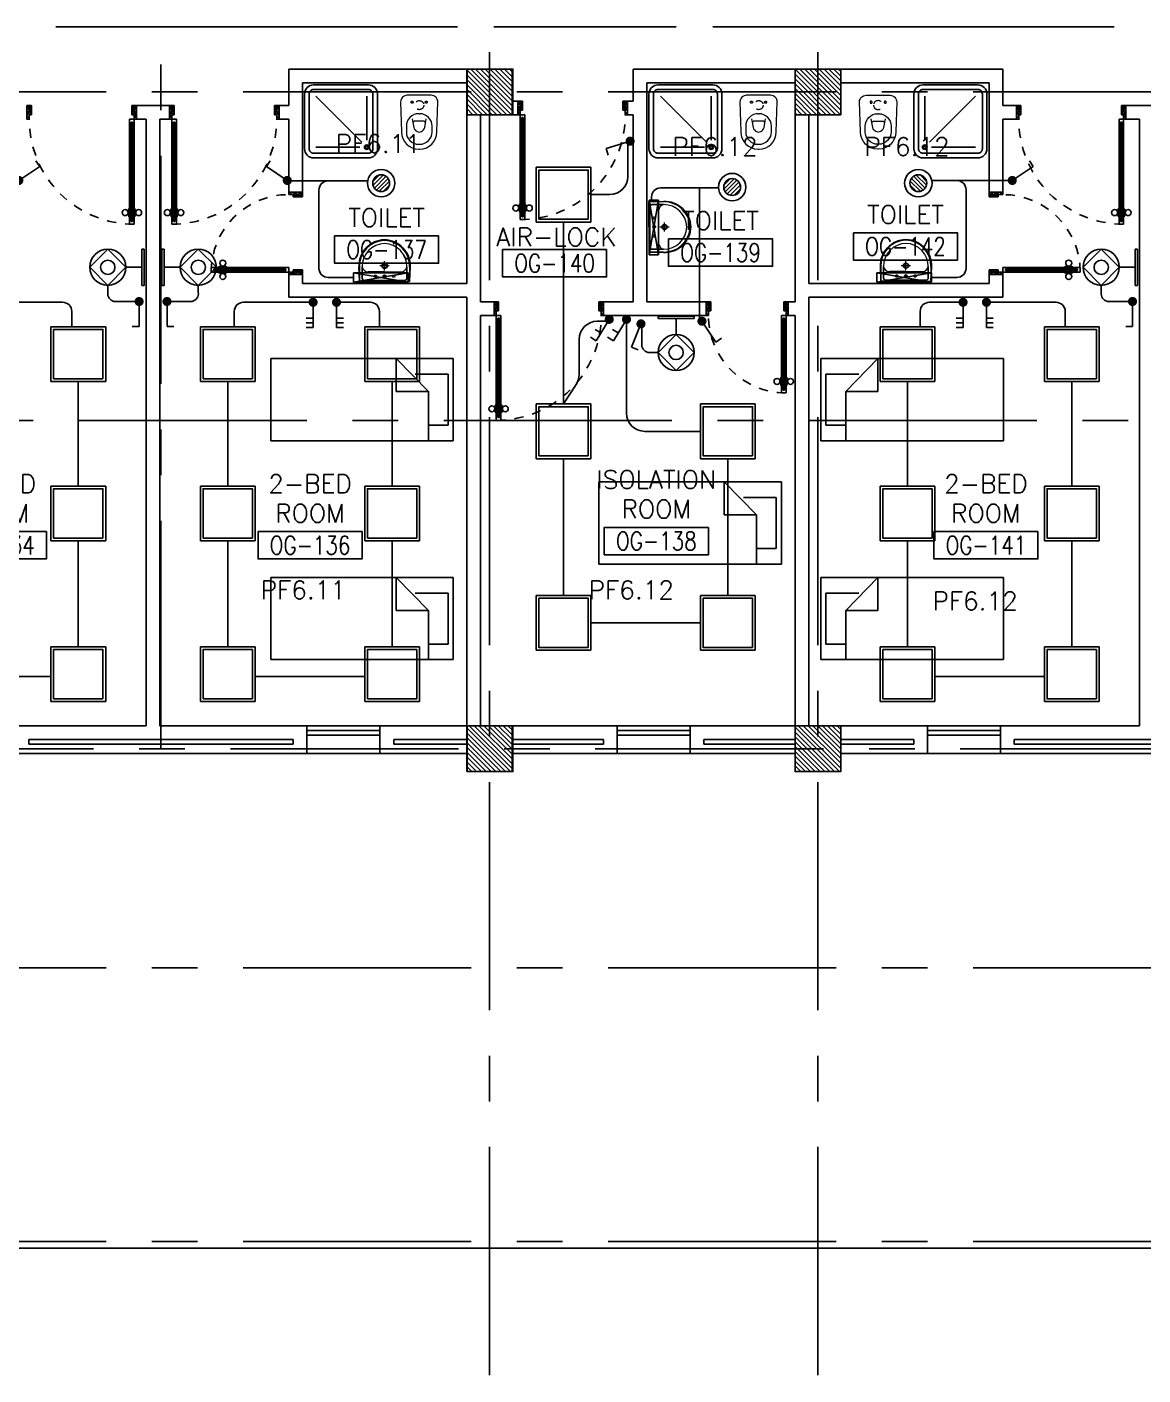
# Model space of a CAD drawing. Extents: x -0.3 to 93.5, y -1.1 to 78.4.
# Drawn here: x 59.96 to 72.19, y -1.11 to 13.66 of the extents above; entities that cross this region are included whole.
import ezdxf
from ezdxf.enums import TextEntityAlignment as Align

# ---------------------------------------------------------------- set-up
doc = ezdxf.new("R2010")
doc.units = 0
doc.header["$MEASUREMENT"] = 0
doc.header["$PDMODE"] = 34
for name, pattern in [('CENTERX2', [4, 2.5, -0.5, 0.5, -0.5]), ('DASHED', [0.75, 0.5, -0.25]), ('HIDDEN', [0.375, 0.25, -0.125]), ('HIDDEN2', [0.1875, 0.125, -0.0625])]:
    doc.linetypes.add(name, pattern=pattern)
doc.layers.get('0').update_dxf_attribs({"linetype": 'CONTINUOUS'})
doc.layers.get('DEFPOINTS').update_dxf_attribs({"linetype": 'CONTINUOUS'})
for name, color, linetype in [('AX-DIM', 11, 'CONTINUOUS'), ('AXES', 11, 'CENTERX2'), ('COL', 11, 'CONTINUOUS'), ('DOOR', 7, 'CONTINUOUS'), ('E-CLINE', 2, 'CONTINUOUS'), ('E-LEGEND', 3, 'CONTINUOUS'), ('E-LITE', 4, 'CONTINUOUS'), ('E-SWITCH', 4, 'CONTINUOUS'), ('E-TEXT', 4, 'CONTINUOUS'), ('FIX', 11, 'CONTINUOUS'), ('FUR', 11, 'CONTINUOUS'), ('HAT', 11, 'CONTINUOUS'), ('INSUL', 11, 'CONTINUOUS'), ('RM-BOX', 11, 'CONTINUOUS'), ('RM-NAME', 11, 'CONTINUOUS'), ('RM-NO', 11, 'CONTINUOUS'), ('WALL', 11, 'CONTINUOUS'), ('WIN', 11, 'CONTINUOUS')]:
    doc.layers.add(name, color=color, linetype=linetype)
doc.styles.add('ROMANS', font='ROMANS.shx', dxfattribs={"width": 0.6})
doc.dimstyles.new('STANDARD in', dxfattribs={"dimtxt": 0.24, "dimasz": 0.1, "dimexe": 0.07, "dimexo": 0.05, "dimgap": 0.05, "dimtad": 1, "dimdec": 0, "dimlfac": 1000, "dimzin": 0, "dimdsep": 46, "dimtxsty": 'ROMANS', "dimblk": 'ARCHTICK', "dimcen": 0.05, "dimdle": 0.05, "dimclrd": 7, "dimclre": 7, "dimclrt": 2, "dimadec": 0, "dimazin": 0, "dimtfac": 1, "dimtdec": 0, "dimtmove": 2, "dimatfit": 3, "dimldrblk": 'ARCHTICK', "dimfxl": 0, "dimtolj": 1, "dimtzin": 0, "dimarcsym": 0})

# ---------------------------------------------------------------- blocks, each defined once
blk = doc.blocks.new('_ARCHTICK')
at = {"color": 0, "linetype": 'ByBlock', "const_width": 0.15}
blk.add_lwpolyline([(-0.5, -0.5), (0.5, 0.5)], dxfattribs=at)
blk = doc.blocks.new('*D141')
at = {"layer": 'AX-DIM', "color": 7, "lineweight": -2, "ltscale": 0.3}
for p, q in [((91.482, 5.5), (92.202, 5.5)), ((92.132, 5.55), (92.132, 0.225)), ((49.537, 0.275), (92.202, 0.275))]:
    blk.add_line(p, q, dxfattribs=at)
at = {"layer": 'DEFPOINTS', "color": 0, "ltscale": 0.3}
for p in [(91.432, 5.5), (49.487, 0.275), (92.132, 0.275)]:
    blk.add_point(p, dxfattribs=at)
at = {"layer": 'AX-DIM', "color": 7, "lineweight": -2, "ltscale": 0.3, "xscale": 0.1, "yscale": 0.1, "zscale": 0.1}
for p, rotation in [((92.132, 5.5), 90), ((92.132, 0.275), 270)]:
    blk.add_blockref('_ARCHTICK', p, dxfattribs=dict(at, rotation=rotation))
at = {"layer": 'AX-DIM', "color": 2, "ltscale": 0.3, "insert": (91.962, 2.887), "char_height": 0.24, "attachment_point": 5, "rotation": 90, "style": 'ROMANS'}
blk.add_mtext('\\A1;5225', dxfattribs=at)
blk = doc.blocks.new('*X85')
at = {"color": 0}
for p, q in [((235129, 169898), (235620, 170390)), ((235129, 169951), (235567, 170390)), ((235129, 170004), (235514, 170390)), ((235129, 170057), (235461, 170390)), ((235129, 170110), (235408, 170390)), ((235129, 170163), (235355, 170390)), ((235129, 170216), (235302, 170390)), ((235129, 170269), (235249, 170390)), ((235129, 170322), (235196, 170390)), ((235129, 170375), (235143, 170390)), ((235173, 169890), (235629, 170345)), ((235226, 169890), (235629, 170292)), ((235279, 169890), (235629, 170239)), ((235332, 169890), (235629, 170186)), ((235385, 169890), (235629, 170133)), ((235439, 169890), (235629, 170080)), ((235492, 169890), (235629, 170027)), ((235545, 169890), (235629, 169974)), ((235598, 169890), (235629, 169921))]:
    blk.add_line(p, q, dxfattribs=at)
blk = doc.blocks.new('COL50')
at = {"layer": 'COL'}
blk.add_lwpolyline([(-250, 250), (-250, -250), (250, -250), (250, 250)], close=True, dxfattribs=at)
blk = doc.blocks.new('*X82')
at = {"color": 0}
for p, q in [((235129, 177110), (235608, 177590)), ((235129, 177163), (235555, 177590)), ((235129, 177217), (235502, 177590)), ((235129, 177270), (235449, 177590)), ((235129, 177323), (235396, 177590)), ((235129, 177376), (235343, 177590)), ((235129, 177429), (235290, 177590)), ((235129, 177482), (235237, 177590)), ((235129, 177535), (235184, 177590)), ((235161, 177090), (235629, 177557)), ((235214, 177090), (235629, 177504)), ((235267, 177090), (235629, 177451)), ((235320, 177090), (235629, 177398)), ((235373, 177090), (235629, 177345)), ((235426, 177090), (235629, 177292)), ((235479, 177090), (235629, 177239)), ((235532, 177090), (235629, 177186)), ((235585, 177090), (235629, 177133))]:
    blk.add_line(p, q, dxfattribs=at)
blk = doc.blocks.new('*X86')
at = {"color": 0}
for p, q in [((238727, 169890), (239227, 170390)), ((238729, 169945), (239174, 170390)), ((238729, 169998), (239121, 170390)), ((238729, 170051), (239067, 170390)), ((238729, 170104), (239014, 170390)), ((238729, 170157), (238961, 170390)), ((238729, 170210), (238908, 170390)), ((238729, 170263), (238855, 170390)), ((238729, 170316), (238802, 170390)), ((238729, 170369), (238749, 170390)), ((238780, 169890), (239229, 170339)), ((238833, 169890), (239229, 170286)), ((238886, 169890), (239229, 170233)), ((238939, 169890), (239229, 170180)), ((238992, 169890), (239229, 170127)), ((239045, 169890), (239229, 170074)), ((239098, 169890), (239229, 170020)), ((239151, 169890), (239229, 169967)), ((239204, 169890), (239229, 169914))]:
    blk.add_line(p, q, dxfattribs=at)
blk = doc.blocks.new('*X81')
at = {"color": 0}
for p, q in [((238729, 177104), (239214, 177590)), ((238729, 177157), (239161, 177590)), ((238729, 177210), (239108, 177590)), ((238729, 177263), (239055, 177590)), ((238729, 177316), (239002, 177590)), ((238729, 177369), (238949, 177590)), ((238729, 177422), (238896, 177590)), ((238729, 177475), (238843, 177590)), ((238729, 177528), (238790, 177590)), ((238729, 177581), (238737, 177590)), ((238767, 177090), (239229, 177551)), ((238820, 177090), (239229, 177498)), ((238873, 177090), (239229, 177445)), ((238926, 177090), (239229, 177392)), ((238979, 177090), (239229, 177339)), ((239032, 177090), (239229, 177286)), ((239085, 177090), (239229, 177233)), ((239138, 177090), (239229, 177180)), ((239191, 177090), (239229, 177127))]:
    blk.add_line(p, q, dxfattribs=at)
blk = doc.blocks.new('DOOR100')
at = {"layer": 'DOOR', "color": 0, "linetype": 'ByBlock'}
for p, q in [((-82, 1205), (-91, 1205)), ((-91, 1205), (-91, 1140)), ((-75, 1218), (-82, 1218)), ((-82, 1128), (-82, 1218)), ((-82, 1205), (-82, 1140)), ((-25, 1300), (-75, 1300)), ((-75, 1300), (-25, 1300)), ((-75, 1250), (-75, 1300)), ((-58, 1250), (-75, 1250)), ((-42, 1270), (-58, 1270)), ((-58, 1250), (-58, 1270)), ((-42, 1250), (-42, 1270)), ((-25, 1250), (-42, 1250)), ((-25, 1250), (-25, 1300)), ((-25, 1218), (-18, 1218)), ((-18, 1128), (-18, 1218)), ((-18, 1205), (-9, 1205)), ((-18, 1205), (-18, 1140)), ((-9, 1205), (-9, 1140)), ((-82, 1140), (-91, 1140)), ((-75, 1128), (-82, 1128)), ((-25, 1128), (-18, 1128)), ((-18, 1140), (-9, 1140)), ((-1200, 0), (-1200, 150)), ((-1200, 150), (-1175, 150)), ((-1200, 150), (-1200, 0)), ((-1175, 150), (-1175, 100)), ((-75, 200), (-58, 200)), ((-75, 150), (-75, 200)), ((-75, 150), (-25, 150)), ((-58, 200), (-58, 180)), ((-58, 180), (-42, 180)), ((-42, 200), (-25, 200)), ((-42, 180), (-42, 200)), ((-25, 200), (-25, 150)), ((0, 150), (-25, 150)), ((-25, 150), (-25, 100)), ((0, 150), (0, 0)), ((-1150, 0), (-1200, 0)), ((-1175, 100), (-1150, 100)), ((-1150, 100), (-1150, 0)), ((-50, 100), (-50, 0)), ((-25, 100), (-50, 100)), ((-50, 0), (0, 0))]:
    blk.add_line(p, q, dxfattribs=at)
at = {"layer": 'DOOR', "linetype": 'ByBlock'}
for p, q in [((-75, 1250), (-75, 200)), ((-58, 200), (-58, 1250)), ((-42, 200), (-42, 1250)), ((-25, 200), (-25, 1250)), ((0, 0), (0, 150))]:
    blk.add_line(p, q, dxfattribs=at)
at = {"layer": 'DOOR', "color": 9, "linetype": 'ByBlock'}
for p, q in [((-1150, 0), (-1200, 114)), ((-1150, 0), (-1200, 40)), ((-1150, 0), (-1163, 100)), ((-50, 0), (0, 114)), ((-50, 0), (-37, 100)), ((-50, 0), (0, 40))]:
    blk.add_line(p, q, dxfattribs=at)
at = {"layer": 'DOOR', "color": 0, "linetype": 'ByBlock'}
for centre in [(-124, 1173), (24, 1173)]:
    blk.add_circle(centre, 32.4, dxfattribs=at)
at = {"layer": 'DOOR', "linetype": 'HIDDEN', "ltscale": 0.5}
blk.add_arc((-25, 150), 1150, 90, 180.0001, dxfattribs=at)
at = {"layer": 'DOOR', "color": 9, "linetype": 'ByBlock'}
for centre, radius, start, end in [((-1150, 0), 154, 103.7142, 108.8947), ((-50, 0), 154, 71.1053, 76.2858), ((-1150, 0), 134, 100.72, 111.8402), ((-1150, 0), 94.4, 90, 121.9818), ((-1150, 0), 74.4, 90, 132.2236), ((-1150, 0), 54.4, 90, 156.7926), ((-1150, 0), 34.4, 90, 180), ((-1150, 0), 14.4, 90, 180), ((-50, 0), 94.4, 58.0182, 90), ((-50, 0), 74.4, 47.7764, 90), ((-50, 0), 54.4, 23.2074, 90), ((-50, 0), 34.4, 0, 90), ((-50, 0), 14.4, 0, 90), ((-50, 0), 134, 68.1598, 79.28), ((-50, 0), 114, 64.0838, 77.3774)]:
    blk.add_arc(centre, radius, start, end, dxfattribs=at)
blk = doc.blocks.new('DOOR90')
at = {"layer": 'DOOR', "color": 0, "linetype": 'ByBlock'}
for p, q in [((-150, 0), (-150, -25)), ((-150, 0), (0, 0)), ((0, -50), (0, 0)), ((-1000, -25), (-1000, -75)), ((-1000, -75), (-1000, -25)), ((-950, -25), (-1000, -25)), ((-950, -75), (-1000, -75)), ((-970, -42), (-970, -58)), ((-950, -42), (-970, -42)), ((-950, -58), (-970, -58)), ((-950, -25), (-950, -42)), ((-950, -58), (-950, -75)), ((-918, -25), (-918, -18)), ((-828, -18), (-918, -18)), ((-918, -75), (-918, -82)), ((-828, -82), (-918, -82)), ((-905, -18), (-905, -9)), ((-905, -9), (-840, -9)), ((-905, -18), (-840, -18)), ((-905, -82), (-905, -91)), ((-905, -82), (-840, -82)), ((-905, -91), (-840, -91)), ((-840, -18), (-840, -9)), ((-840, -82), (-840, -91)), ((-828, -25), (-828, -18)), ((-828, -75), (-828, -82)), ((-200, -42), (-200, -25)), ((-200, -25), (-150, -25)), ((-180, -42), (-200, -42)), ((-200, -75), (-200, -58)), ((-200, -58), (-180, -58)), ((-150, -75), (-200, -75)), ((-180, -58), (-180, -42)), ((-150, -75), (-150, -25)), ((-150, -25), (-100, -25)), ((-100, -25), (-100, -50)), ((-100, -50), (0, -50)), ((-150, -900), (-150, -875)), ((-150, -875), (-100, -875)), ((-100, -850), (0, -850)), ((-100, -875), (-100, -850)), ((0, -850), (0, -900)), ((0, -900), (-150, -900)), ((-150, -900), (0, -900))]:
    blk.add_line(p, q, dxfattribs=at)
at = {"layer": 'DOOR', "color": 9, "linetype": 'ByBlock'}
for p, q in [((0, -50), (-114, 0)), ((0, -50), (-40, 0)), ((0, -50), (-100, -37)), ((0, -850), (-114, -900)), ((0, -850), (-100, -863)), ((0, -850), (-40, -900))]:
    blk.add_line(p, q, dxfattribs=at)
at = {"layer": 'DOOR', "linetype": 'ByBlock'}
for p, q in [((-200, -25), (-950, -25)), ((-200, -42), (-950, -42)), ((-200, -58), (-950, -58)), ((-950, -75), (-200, -75))]:
    blk.add_line(p, q, dxfattribs=at)
at = {"layer": 'DOOR', "color": 0, "linetype": 'ByBlock'}
for centre in [(-873, 24), (-873, -124)]:
    blk.add_circle(centre, 32.4, dxfattribs=at)
at = {"layer": 'DOOR', "color": 9, "linetype": 'ByBlock'}
for centre, radius, start, end in [((0, -50), 154, 161.1053, 166.2858), ((0, -50), 134, 158.1598, 169.28), ((0, -50), 94.4, 148.0182, 180), ((0, -50), 74.4, 137.7764, 180), ((0, -50), 114, 154.0838, 167.3774), ((0, -50), 54.4, 113.2074, 180), ((0, -50), 34.4, 90, 180), ((0, -50), 14.4, 90, 180), ((0, -850), 134, 190.72, 201.8402), ((0, -850), 94.4, 180, 211.9818), ((0, -850), 74.4, 180, 222.2236), ((0, -850), 54.4, 180, 246.7926), ((0, -850), 34.4, 180, 270), ((0, -850), 14.4, 180, 270), ((0, -850), 154, 193.7142, 198.8947)]:
    blk.add_arc(centre, radius, start, end, dxfattribs=at)
at = {"layer": 'DOOR', "linetype": 'HIDDEN', "ltscale": 0.5}
blk.add_arc((-150, -25), 850, 180, 270, dxfattribs=at)
blk = doc.blocks.new('RM1')
at = {"layer": 'RM-BOX'}
blk.add_lwpolyline([(570, -200), (-570, -200), (-570, -500), (570, -500)], close=True, dxfattribs=at)
at = {"layer": 'RM-NAME', "style": 'ROMANS'}
for tag, p in [('ROOMNAME1', (0, 324)), ('ROOMNAME2', (0, 0))]:
    blk.add_attdef(tag, text='', height=200, dxfattribs=at).set_placement(p, align=Align.MIDDLE)
at = {"layer": 'RM-NO', "style": 'ROMANS', "width": 0.8}
blk.add_attdef('ROOMNO', text='', height=200, dxfattribs=at).set_placement((0, -350), align=Align.MIDDLE)
blk = doc.blocks.new('LAV1')
at = {"layer": 'FIX', "linetype": 'ByBlock', "ltscale": 0.3}
for p, q in [((-280, 210), (-275, 50)), ((-245, 210), (-245, 85)), ((245, 210), (245, 85)), ((280, 210), (275, 50)), ((0, 60), (-220, 60)), ((0, 60), (220, 60))]:
    blk.add_line(p, q, dxfattribs=at)
at = {"layer": 'FIX', "linetype": 'Continuous', "lineweight": 20}
for p, q in [((-275, 210), (-275, 50)), ((0, 155), (-181, 155)), ((0, 155), (181, 155)), ((275, 210), (275, 50)), ((0, 50), (-275, 50)), ((0, 50), (-252, 50)), ((0, 50), (252, 50)), ((0, 50), (275, 50))]:
    blk.add_line(p, q, dxfattribs=at)
at = {"layer": 'FIX', "linetype": 'DASHED', "lineweight": 20, "ltscale": 0.05}
for p, q in [((50, 220), (-50, 220)), ((0, 170), (0, 270)), ((0, 170), (0, 270))]:
    blk.add_line(p, q, dxfattribs=at)
at = {"layer": 'FIX', "lineweight": 20}
for p, q in [((16, 107), (-15, 107)), ((0, 92), (0, 123))]:
    blk.add_line(p, q, dxfattribs=at)
for centre, radius in [((0, 220), 29.5), ((0, 220), 22.5), ((0, 107), 15.5)]:
    blk.add_circle(centre, radius, dxfattribs=at)
at = {"layer": 'FIX', "linetype": 'HIDDEN', "lineweight": 20, "ltscale": 0.05}
for centre in [(-100, 107), (100, 107)]:
    blk.add_circle(centre, 12.4, dxfattribs=at)
at = {"layer": 'FIX', "linetype": 'ByBlock', "ltscale": 0.3}
for centre, radius, start, end in [((7, 220), 287, 91.3776, 182.0064), ((-7, 220), 287, 357.9936, 88.6224), ((-220, 85), 24.9, 179.7021, 269.9486), ((220, 85), 24.9, 270.0514, 0.2979)]:
    blk.add_arc(centre, radius, start, end, dxfattribs=at)
at = {"layer": 'FIX', "linetype": 'Continuous', "lineweight": 20}
for centre, radius, start, end in [((8, 217), 283, 91.6988, 181.351), ((8, 212), 253, 91.7328, 180.4884), ((-8, 217), 283, 358.649, 88.3012), ((-8, 212), 253, 359.5116, 88.2672), ((-179, 222), 66.9, 190.2006, 268.0786), ((179, 222), 66.9, 271.9214, 349.7994)]:
    blk.add_arc(centre, radius, start, end, dxfattribs=at)
blk = doc.blocks.new('WC1')
at = {"layer": 'FIX', "lineweight": 20}
for p, q in [((-210, 204), (-538, 194)), ((-727, 5), (-727, -5)), ((-674, 5), (-674, -5)), ((-534, 24), (-540, 0)), ((-540, 0), (-534, -24)), ((-475, 141), (-538, 141)), ((-395, 76), (-490, 60)), ((-339, 5), (-339, -5)), ((-538, -141), (-475, -141)), ((-490, -60), (-395, -76)), ((-538, -194), (-210, -204))]:
    blk.add_line(p, q, dxfattribs=at)
at = {"layer": 'FIX', "linetype": 'Continuous', "lineweight": 20}
blk.add_line((-420, -47), (-420, 45), dxfattribs=at)
at = {"layer": 'FIX', "lineweight": 20}
blk.add_lwpolyline([(-213, -204), (-210, -204, 0.414214), (-137, -131), (-137, 0), (-137, 131, 0.414214), (-210, 204)], format="xyb", dxfattribs=at)
at = {"layer": 'FIX', "linetype": 'HIDDEN2', "lineweight": 20, "ltscale": 0.3}
blk.add_circle((-245, 0), 49.8, dxfattribs=at)
at = {"layer": 'FIX', "linetype": 'HIDDEN', "lineweight": 20, "ltscale": 0.05}
for centre in [(-213, 78), (-213, -77)]:
    blk.add_circle(centre, 11.6, dxfattribs=at)
at = {"layer": 'FIX', "lineweight": 20}
for centre, radius, start, end in [((-538, 5), 189, 90, 180), ((-538, 5), 136, 90, 180), ((-473, -7), 68.2, 128.9242, 152.8468), ((-464, -18), 82, 108.496, 128.9242), ((-475, 5), 136, 360, 90), ((-538, -5), 189, 180, 270), ((-538, -5), 136, 180, 270), ((-473, 7), 68.2, 207.1532, 231.0758), ((-464, 18), 82, 231.0758, 251.504), ((-475, -5), 136, 270, 0)]:
    blk.add_arc(centre, radius, start, end, dxfattribs=at)
at = {"layer": 'FIX', "linetype": 'Continuous', "lineweight": 20}
for centre, start, end in [((-443, 46), 357.6662, 91.6121), ((-442, -46), 268.3879, 2.3338)]:
    blk.add_arc(centre, 22.3, start, end, dxfattribs=at)
blk = doc.blocks.new('SHR1')
at = {"layer": 'FIX'}
for p, q in [((-196, 196), (-700, 700)), ((-143, 218), (-143, 700)), ((-218, 143), (-700, 143))]:
    blk.add_line(p, q, dxfattribs=at)
for points in [[(-825, 125), (-825, 725, -0.414214), (-725, 825), (-125, 825, -0.414214), (-25, 725), (-25, 125, -0.414214), (-125, 25), (-725, 25, -0.414214)], [(-775, 125), (-775, 725, -0.414214), (-725, 775), (-125, 775, -0.414214), (-75, 725), (-75, 125, -0.414214), (-125, 75), (-725, 75, -0.414214)]]:
    blk.add_lwpolyline(points, format="xyb", close=True, dxfattribs=at)
for radius in [25, 15]:
    blk.add_circle((-143, 143), radius, dxfattribs=at)
blk = doc.blocks.new('NL')
at = {"layer": 'E-LEGEND'}
blk.add_line((0, -193), (25, -193), dxfattribs=at)
at = {"layer": 'E-LITE'}
for p, q in [((0, 5), (0, 203)), ((25, 203), (0, 203)), ((25, 5), (25, 203)), ((0, 5), (0, -193)), ((25, 5), (25, -193))]:
    blk.add_line(p, q, dxfattribs=at)
at = {"layer": 'E-LITE', "color": 2}
blk.add_line((201, 5), (25, 5), dxfattribs=at)
at = {"layer": 'E-LITE', "color": 5}
blk.add_circle((398, 5), 198, dxfattribs=at)
at = {"layer": 'E-SWITCH', "color": 2}
for p, q in [((201, 5), (398, 203)), ((398, 203), (596, 5)), ((398, -193), (201, 5)), ((596, 5), (398, -193))]:
    blk.add_line(p, q, dxfattribs=at)
at = {"layer": 'E-SWITCH'}
blk.add_circle((398, 5), 78.5, dxfattribs=at)
blk = doc.blocks.new('L42')
at = {"layer": 'E-LITE'}
for p, q in [((0.3, 0.3), (-0.3, 0.3)), ((-0.3, 0.3), (-0.3, -0.3)), ((0.3, -0.3), (0.3, 0.3)), ((-0.3, -0.3), (0.3, -0.3))]:
    blk.add_line(p, q, dxfattribs=at)
at = {"layer": 'E-LITE', "color": 8}
blk.add_lwpolyline([(-0.27, 0.27), (-0.27, -0.27), (0.27, -0.27), (0.27, 0.27)], close=True, dxfattribs=at)
blk = doc.blocks.new('1G1W')
for p, q in [((0, 0), (0.55, 0)), ((0.55, 0), (0.55, -0.15))]:
    blk.add_line(p, q)
at = {"const_width": 0.1}
blk.add_lwpolyline([(-0.05, 0, 1), (0.05, 0, 1)], format="xyb", close=True, dxfattribs=at)
blk = doc.blocks.new('*X49')
at = {"color": 0}
for p, q in [((21548.527, 18540.142), (21548.801, 18540.415)), ((21548.529, 18539.966), (21548.977, 18540.414)), ((21548.584, 18539.845), (21549.098, 18540.359)), ((21548.672, 18539.756), (21549.187, 18540.271)), ((21548.793, 18539.7), (21549.243, 18540.15)), ((21548.966, 18539.696), (21549.246, 18539.977))]:
    blk.add_line(p, q, dxfattribs=at)
blk = doc.blocks.new('SPOT')
at = {"layer": 'E-LITE'}
for radius in [0.6, 0.369]:
    blk.add_circle((0, 0), radius, dxfattribs=at)
at = {"layer": 'E-LITE', "color": 8}
blk.add_blockref('*X49', (-21548.886, -18540.056), dxfattribs=at)
blk = doc.blocks.new('MR20')
at = {"layer": 'E-LITE'}
for p, q in [((-300, 100), (-300, 0)), ((-300, 100), (-300, 0)), ((-300, 0), (300, 0)), ((-300, 0), (300, 0)), ((-300, 0), (300, 0)), ((-300, 0), (-300, 0)), ((300, 0), (300, 100)), ((300, 0), (300, 100)), ((300, 0), (300, 0))]:
    blk.add_line(p, q, dxfattribs=at)
at = {"layer": 'E-LITE', "color": 3}
blk.add_line((300, 100), (-300, 100), dxfattribs=at)
at = {"layer": 'E-LITE', "color": 8}
for p, q in [((300, 0), (-300, 100)), ((300, 100), (-300, 0))]:
    blk.add_line(p, q, dxfattribs=at)
blk = doc.blocks.new('3G1W')
for p, q in [((0, 0), (0.55, 0)), ((0.35, 0), (0.35, -0.15)), ((0.45, 0), (0.45, -0.15)), ((0.55, 0), (0.55, -0.15))]:
    blk.add_line(p, q)
at = {"const_width": 0.1}
blk.add_lwpolyline([(-0.05, 0, 1), (0.05, 0, 1)], format="xyb", close=True, dxfattribs=at)

msp = doc.modelspace()

# ---------------------------------------------------------------- linework, layer by layer
at = {"layer": 'AXES'}
for p, q in [((65.0324, -1.1143), (65.0324, 77.6984)), ((68.6324, -1.1143), (68.6324, 77.6984)), ((61.4324, 5.75), (61.4324, 64.57)), ((92.8324, 12.95), (40.7424, 12.95)), ((83.0324, 9.35), (40.7424, 9.35)), ((22.1924, 5.75), (92.8324, 5.75)), ((92.8324, 3.35), (40.7424, 3.35)), ((92.8324, 0.35), (40.7424, 0.35))]:
    msp.add_line(p, q, dxfattribs=at)
at = {"layer": 'COL'}
for points in [[(65.2896, 6), (65.2896, 5.5), (64.7896, 5.5), (64.7896, 6)], [(68.8824, 6), (68.8824, 5.5), (68.3824, 5.5), (68.3824, 6)]]:
    msp.add_lwpolyline(points, close=True, dxfattribs=at)
at = {"layer": 'E-CLINE', "color": 4}
for p, q in [((64.6801, 13.6619), (60.2801, 13.6619)), ((65.0801, 13.6619), (67.0801, 13.6619)), ((71.8801, 13.6619), (67.4801, 13.6619)), ((63.1639, 11.0162), (63.1639, 11.8743)), ((70.2549, 11.0162), (70.2549, 11.8785)), ((66.808, 11.7645), (66.808, 11.7988)), ((65.8449, 9.5295), (65.8449, 11.524)), ((63.5429, 10.9162), (63.2639, 10.9162)), ((69.8758, 10.9162), (70.1549, 10.9162)), ((60.5262, 9.7768), (60.5262, 8.6295)), ((62.1646, 9.7768), (62.1646, 8.6295)), ((63.9646, 8.6295), (63.9646, 9.7768)), ((69.6137, 8.6295), (69.6137, 9.7768)), ((71.4137, 9.7768), (71.4137, 8.6295)), ((65.8449, 7.4295), (65.8449, 8.9295)), ((67.6449, 7.4295), (67.6449, 8.9295)), ((60.5262, 8.0295), (60.5262, 6.8675)), ((62.1646, 8.0295), (62.1646, 6.8675)), ((63.9646, 6.8675), (63.9646, 8.0295)), ((69.6137, 6.8675), (69.6137, 8.0295)), ((71.4137, 8.0295), (71.4137, 6.8675)), ((67.3449, 7.1295), (66.1449, 7.1295)), ((60.2262, 6.5411), (59.0262, 6.5411)), ((62.4646, 6.5411), (63.6646, 6.5411)), ((71.1137, 6.5411), (69.9137, 6.5411))]:
    msp.add_line(p, q, dxfattribs=at)
for centre, start, end in [((63.2639, 11.8743), 90, 180), ((70.1549, 11.8785), 0, 90), ((66.908, 11.7988), 90, 180), ((63.2639, 11.0162), 180, 270), ((70.1549, 11.0162), 270, 0)]:
    msp.add_arc(centre, 0.1, start, end, dxfattribs=at)
at = {"layer": 'E-LITE', "linetype": 'ByBlock', "ltscale": 0.3}
for p, q in [((60.8493, 10.7526), (60.8493, 10.83)), ((61.8414, 10.7526), (61.8414, 10.83)), ((71.7368, 10.7526), (71.7368, 10.83)), ((66.8027, 10.0935), (66.8801, 10.0935))]:
    msp.add_line(p, q, dxfattribs=at)
at = {"layer": 'E-SWITCH', "color": 4}
for p, q in [((66.5494, 12.4025), (66.5494, 12.024)), ((63.6978, 11.9743), (62.792, 11.9743)), ((69.8734, 11.9785), (70.7868, 11.9785)), ((66.1449, 11.824), (66.3494, 11.824)), ((67.5504, 11.8988), (66.908, 11.8988)), ((67.3353, 10.4367), (67.3353, 11.8988)), ((59.6165, 10.6441), (60.3546, 10.6441)), ((60.9168, 10.6526), (61.1924, 10.6526)), ((61.774, 10.6526), (61.4983, 10.6526)), ((63.0743, 10.6441), (62.3361, 10.6441)), ((63.381, 10.6441), (63.7258, 10.6441)), ((70.1973, 10.6441), (69.8525, 10.6441)), ((70.504, 10.6441), (71.2421, 10.6441)), ((71.8043, 10.6526), (72.0799, 10.6526)), ((60.4546, 10.5441), (60.4546, 10.3768)), ((62.2361, 10.5441), (62.2361, 10.3768)), ((63.8258, 10.5441), (63.8258, 10.3768)), ((69.7525, 10.5441), (69.7525, 10.3768)), ((71.3421, 10.5441), (71.3421, 10.3768)), ((66.2541, 10.3076), (66.19, 10.3465)), ((66.345, 10.4571), (66.2022, 10.2221)), ((66.4431, 10.3076), (66.379, 10.3465)), ((66.534, 10.4571), (66.3912, 10.2221)), ((66.7027, 10.161), (66.7027, 10.4367)), ((66.2022, 10.2221), (66.1381, 10.261)), ((66.3912, 10.2221), (66.3271, 10.261))]:
    msp.add_line(p, q, dxfattribs=at)
at = {"layer": 'E-SWITCH', "linetype": 'ByBlock', "ltscale": 0.3}
for p, q in [((66.332, 10.4358), (66.2142, 10.4358)), ((66.534, 10.4321), (66.534, 9.4295)), ((66.0142, 10.2358), (66.0142, 9.8515)), ((65.9824, 9.7433), (65.8449, 9.5295)), ((67.3449, 9.2295), (66.734, 9.2295))]:
    msp.add_line(p, q, dxfattribs=at)
at = {"layer": 'E-SWITCH', "color": 4, "const_width": 0.05}
for points in [[(66.3579, 10.4785, 1), (66.332, 10.4358, 1)], [(66.547, 10.4785, 1), (66.521, 10.4358, 1)]]:
    msp.add_lwpolyline(points, format="xyb", close=True, dxfattribs=at)
at = {"layer": 'E-SWITCH', "color": 4}
for centre, radius, start, end in [((66.3494, 12.024), 0.2, 270, 0), ((60.3546, 10.5441), 0.1, 0, 90), ((60.9383, 10.7399), 0.0899, 171.85009, 256.1475), ((61.7525, 10.7399), 0.0899, 283.8525, 8.14991), ((62.3361, 10.5441), 0.1, 90, 180), ((63.7258, 10.5441), 0.1, 0, 90), ((69.8525, 10.5441), 0.1, 90, 180), ((71.2421, 10.5441), 0.1, 0, 90), ((71.8258, 10.7399), 0.0899, 171.85009, 256.1475), ((66.79, 10.1825), 0.0899, 193.8525, 278.14991)]:
    msp.add_arc(centre, radius, start, end, dxfattribs=at)
at = {"layer": 'E-SWITCH', "linetype": 'ByBlock', "ltscale": 0.3}
for centre, start, end in [((66.2142, 10.2358), 90, 180), ((65.8142, 9.8515), 327.25178, 0), ((66.734, 9.4295), 180, 270)]:
    msp.add_arc(centre, 0.2, start, end, dxfattribs=at)
at = {"layer": 'FIX'}
msp.add_line((63.7054, 13.027), (63.1054, 13.027), dxfattribs=at)
at = {"layer": 'FIX', "extrusion": (0, 0, -1)}
for centre, major_axis, start_param, end_param in [((63.1054, 12.927), (0.0707, 0.0707), 3.9269908, 5.4977871), ((63.7054, 12.927), (-0.0707, 0.0707), 0.7853982, 2.3561945)]:
    msp.add_ellipse(centre, major_axis=major_axis, ratio=1, start_param=start_param, end_param=end_param, dxfattribs=at)
at = {"layer": 'FUR'}
for p, q in [((64.6348, 10.0269), (62.6348, 10.0269)), ((62.6348, 10.0269), (62.6348, 9.1269)), ((64.0097, 10.0269), (64.0097, 9.6657)), ((64.3631, 9.6657), (64.0097, 10.0269)), ((64.6348, 9.1269), (64.6348, 10.0269)), ((68.6644, 10.0269), (70.6644, 10.0269)), ((68.6644, 9.1269), (68.6644, 10.0269)), ((68.936, 9.6657), (69.2895, 10.0269)), ((69.2895, 10.0269), (69.2895, 9.6657)), ((70.6644, 10.0269), (70.6644, 9.1269)), ((64.5793, 9.8547), (64.2196, 9.8547)), ((64.5793, 9.2968), (64.5793, 9.8547)), ((68.7199, 9.8547), (69.0796, 9.8547)), ((68.7199, 9.2968), (68.7199, 9.8547)), ((64.3631, 9.6657), (64.0097, 9.6657)), ((64.3631, 9.1269), (64.3631, 9.6657)), ((68.936, 9.6657), (69.2895, 9.6657)), ((68.936, 9.1269), (68.936, 9.6657)), ((64.3631, 9.2968), (64.5793, 9.2968)), ((68.936, 9.2968), (68.7199, 9.2968)), ((62.6348, 9.1269), (64.6348, 9.1269)), ((70.6644, 9.1269), (68.6644, 9.1269)), ((68.2313, 8.6753), (66.2313, 8.6753)), ((66.2313, 8.6753), (66.2313, 7.7753)), ((67.6062, 8.6753), (67.6062, 8.3141)), ((67.9597, 8.3141), (67.6062, 8.6753)), ((68.2313, 7.7753), (68.2313, 8.6753)), ((68.1758, 8.5031), (67.8161, 8.5031)), ((68.1758, 7.9452), (68.1758, 8.5031)), ((67.9597, 8.3141), (67.6062, 8.3141)), ((67.9597, 7.7753), (67.9597, 8.3141)), ((67.9597, 7.9452), (68.1758, 7.9452)), ((66.2313, 7.7753), (68.2313, 7.7753)), ((64.6348, 7.628), (62.6348, 7.628)), ((62.6348, 7.628), (62.6348, 6.728)), ((64.0097, 7.628), (64.0097, 7.2669)), ((64.3631, 7.2669), (64.0097, 7.628)), ((64.6348, 6.728), (64.6348, 7.628)), ((68.6644, 7.628), (70.6644, 7.628)), ((68.6644, 6.728), (68.6644, 7.628)), ((68.936, 7.2669), (69.2895, 7.628)), ((69.2895, 7.628), (69.2895, 7.2669)), ((70.6644, 7.628), (70.6644, 6.728)), ((64.5793, 7.4559), (64.2196, 7.4559)), ((64.5793, 6.8979), (64.5793, 7.4559)), ((68.7199, 7.4559), (69.0796, 7.4559)), ((68.7199, 6.8979), (68.7199, 7.4559)), ((64.3631, 7.2669), (64.0097, 7.2669)), ((64.3631, 6.728), (64.3631, 7.2669)), ((68.936, 7.2669), (69.2895, 7.2669)), ((68.936, 6.728), (68.936, 7.2669)), ((64.3631, 6.8979), (64.5793, 6.8979)), ((68.936, 6.8979), (68.7199, 6.8979)), ((62.6348, 6.728), (64.6348, 6.728)), ((70.6644, 6.728), (68.6644, 6.728))]:
    msp.add_line(p, q, dxfattribs=at)
at = {"layer": 'INSUL'}
for p, q in [((62.8824, 5.85), (59.9824, 5.85)), ((59.9824, 5.8), (59.9824, 5.85)), ((62.8824, 5.8), (59.9824, 5.8)), ((62.8824, 5.8), (62.8824, 5.85)), ((63.9824, 5.85), (64.7824, 5.85)), ((63.9824, 5.8), (63.9824, 5.85)), ((63.9824, 5.8), (64.7824, 5.8)), ((65.2824, 5.85), (66.2824, 5.85)), ((65.2824, 5.8), (66.2824, 5.8)), ((66.2824, 5.8), (66.2824, 5.85)), ((67.3824, 5.85), (68.3824, 5.85)), ((67.3824, 5.8), (67.3824, 5.85)), ((67.3824, 5.8), (68.3824, 5.8)), ((68.8824, 5.85), (69.6824, 5.85)), ((68.8824, 5.8), (69.6824, 5.8)), ((69.6824, 5.8), (69.6824, 5.85)), ((70.7824, 5.8), (70.7824, 5.85)), ((73.6824, 5.85), (70.7824, 5.85)), ((73.6824, 5.8), (70.7824, 5.8))]:
    msp.add_line(p, q, dxfattribs=at)
at = {"layer": 'WALL', "linetype": 'ByBlock'}
for p, q in [((64.7824, 13.2), (62.8324, 13.2)), ((66.6074, 13.2), (68.3804, 13.2)), ((68.8824, 13.2), (70.6574, 13.2)), ((68.8824, 13.2), (70.6574, 13.2)), ((64.7824, 13.05), (62.9824, 13.05)), ((62.9824, 13.05), (64.7824, 13.05)), ((66.7574, 13.05), (68.3804, 13.05)), ((68.8824, 13.05), (70.5074, 13.05)), ((70.5074, 13.05), (68.8824, 13.05)), ((61.5261, 12.8), (61.1636, 12.8)), ((62.8324, 12.8), (62.7261, 12.8)), ((65.2824, 12.85), (65.3449, 12.85)), ((66.5449, 12.85), (66.6074, 12.85)), ((70.6574, 12.8), (70.8074, 12.8)), ((61.1636, 12.65), (61.2699, 12.65)), ((61.5261, 12.65), (61.4199, 12.65)), ((62.8324, 12.65), (62.7261, 12.65)), ((65.2824, 12.7), (65.3449, 12.7)), ((66.5449, 12.7), (66.6074, 12.7)), ((70.6574, 12.65), (70.8074, 12.65)), ((72.0074, 12.65), (72.1574, 12.65)), ((64.9324, 10.65), (65.0824, 10.65)), ((66.2824, 10.65), (66.6074, 10.65)), ((66.7574, 10.65), (67.4074, 10.65)), ((68.3074, 10.65), (68.3824, 10.65)), ((64.9324, 10.5), (65.0824, 10.5)), ((66.2824, 10.5), (67.4074, 10.5)), ((68.3074, 10.5), (68.3824, 10.5))]:
    msp.add_line(p, q, dxfattribs=at)
at = {"layer": 'WALL'}
for p, q in [((62.8324, 13.2), (62.8324, 12.8)), ((66.6074, 13.2), (66.6074, 12.85)), ((70.6574, 13.2), (70.6574, 12.8)), ((62.9824, 13.05), (62.9824, 11.85)), ((66.7574, 13.05), (66.7574, 10.65)), ((70.5074, 13.05), (70.5074, 11.85)), ((72.0074, 12.8), (72.4574, 12.8)), ((61.2699, 12.65), (61.2699, 6)), ((61.4199, 12.65), (61.4199, 6)), ((62.8324, 12.65), (62.8324, 11.85)), ((64.7824, 12.7), (64.7824, 10.85)), ((64.9324, 12.7), (64.9324, 10.65)), ((66.6074, 12.7), (66.6074, 10.65)), ((68.3824, 12.7), (68.3824, 10.65)), ((68.5324, 12.7), (68.5324, 10.85)), ((70.6574, 12.65), (70.6574, 11.85)), ((72.1574, 12.65), (72.1574, 6)), ((62.8324, 11.85), (62.9824, 11.85)), ((70.6574, 11.85), (70.5074, 11.85)), ((62.8324, 10.95), (62.9824, 10.95)), ((62.8324, 10.95), (62.8324, 10.7)), ((62.9824, 10.95), (62.9824, 10.85)), ((70.6574, 10.95), (70.5074, 10.95)), ((70.5074, 10.95), (70.5074, 10.85)), ((70.6574, 10.95), (70.6574, 10.7)), ((62.9824, 10.85), (64.7824, 10.85)), ((70.5074, 10.85), (68.5324, 10.85)), ((62.8324, 10.7), (64.7824, 10.7)), ((64.7824, 10.7), (64.7824, 6)), ((67.4074, 10.65), (67.4074, 10.5)), ((68.3074, 10.65), (68.3074, 10.5)), ((70.6574, 10.7), (68.5324, 10.7)), ((68.5324, 10.7), (68.5324, 6)), ((64.9324, 10.5), (64.9324, 6)), ((68.3824, 10.5), (68.3824, 6)), ((61.2699, 6), (59.8324, 6)), ((63.0324, 6), (61.4199, 6)), ((63.0324, 5.7), (63.0324, 6)), ((63.8324, 5.7), (63.8324, 6)), ((64.7824, 6), (63.8324, 6)), ((65.2824, 6), (66.4324, 6)), ((66.4324, 5.7), (66.4324, 6)), ((67.2324, 5.7), (67.2324, 6)), ((67.2324, 6), (68.3824, 6)), ((68.8824, 6), (69.8324, 6)), ((69.8324, 5.7), (69.8324, 6)), ((70.6324, 5.7), (70.6324, 6)), ((72.1574, 6), (70.6324, 6)), ((63.0324, 5.7), (59.8324, 5.7)), ((64.7824, 5.7), (63.8324, 5.7)), ((65.2824, 5.7), (66.4324, 5.7)), ((67.2324, 5.7), (68.3824, 5.7)), ((68.8824, 5.7), (69.8324, 5.7)), ((73.8324, 5.7), (70.6324, 5.7))]:
    msp.add_line(p, q, dxfattribs=at)
at = {"layer": 'WALL', "color": 2, "linetype": 'ByBlock'}
for p, q in [((61.1636, 12.8), (61.1636, 12.65)), ((61.5261, 12.8), (61.5261, 12.65)), ((62.7261, 12.8), (62.7261, 12.65)), ((65.3449, 12.85), (65.3449, 12.7)), ((66.5449, 12.85), (66.5449, 12.7)), ((70.8074, 12.8), (70.8074, 12.65)), ((72.0074, 12.8), (72.0074, 12.65)), ((65.0824, 10.65), (65.0824, 10.5)), ((66.2824, 10.65), (66.2824, 10.5))]:
    msp.add_line(p, q, dxfattribs=at)
at = {"layer": 'WALL', "linetype": 'ByBlock', "ltscale": 0.3}
for points in [[(64.7824, 12.7), (65.2824, 12.7), (65.2824, 13.2), (64.7824, 13.2)], [(68.3824, 12.7), (68.8824, 12.7), (68.8824, 13.2), (68.3824, 13.2)], [(64.7824, 5.5), (65.2824, 5.5), (65.2824, 6), (64.7824, 6)], [(68.3824, 5.5), (68.8824, 5.5), (68.8824, 6), (68.3824, 6)]]:
    msp.add_lwpolyline(points, close=True, dxfattribs=at)
at = {"layer": 'WIN'}
for p, q in [((63.0324, 6), (63.8324, 6)), ((63.0324, 5.95), (63.8324, 5.95)), ((66.4324, 6), (67.2324, 6)), ((66.4324, 5.95), (67.2324, 5.95)), ((69.8324, 6), (70.6324, 6)), ((69.8324, 5.95), (70.6324, 5.95)), ((63.0324, 5.9), (63.8324, 5.9)), ((66.4324, 5.9), (67.2324, 5.9)), ((69.8324, 5.9), (70.6324, 5.9)), ((63.0324, 5.7), (63.8324, 5.7)), ((66.4324, 5.7), (67.2324, 5.7)), ((69.8324, 5.7), (70.6324, 5.7))]:
    msp.add_line(p, q, dxfattribs=at)

# ---------------------------------------------------------------- block references
at = {"layer": 'COL', "xscale": 0.0009999999892897904, "yscale": 0.000999999996565748, "zscale": 0.001, "rotation": 180}
for p in [(65.0396, 12.95), (68.6324, 12.95)]:
    msp.add_blockref('COL50', p, dxfattribs=at)
at = {"layer": 'DOOR', "color": 0, "linetype": 'ByBlock', "yscale": 0.000999999996565748, "zscale": 0.001}
for name, p, xscale, rotation in [('DOOR100', (61.1636, 12.8), -0.0009999999892897904, 180), ('DOOR100', (61.5261, 12.8), 0.0009999999892897904, 180), ('DOOR100', (65.3449, 12.85), 0.0009999999892897904, 180), ('DOOR100', (72.0074, 12.8), -0.0009999999892897904, 180), ('DOOR90', (62.9824, 10.95), -0.0009999999892897904, 180), ('DOOR90', (70.5074, 10.95), 0.0009999999892897904, 180), ('DOOR100', (65.0824, 10.65), 0.0009999999892897904, 180), ('DOOR90', (68.3074, 10.65), -0.000999999996565748, 270)]:
    msp.add_blockref(name, p, dxfattribs=dict(at, xscale=xscale, rotation=rotation))
at = {"layer": 'E-LITE', "rotation": 180}
for p in [(65.8449, 11.824), (60.5262, 10.0768), (69.6137, 10.0768), (71.4137, 10.0768), (65.8449, 9.2295), (67.6449, 9.2295), (60.5262, 8.3295), (69.6137, 8.3295), (71.4137, 8.3295), (65.8449, 7.1295), (67.6449, 7.1295), (60.5262, 6.5675), (69.6137, 6.5675), (71.4137, 6.5675)]:
    msp.add_blockref('L42', p, dxfattribs=at)
at = {"layer": 'E-LITE'}
for name, p, xscale, yscale, zscale, rotation in [('SPOT', (63.8458, 11.95), 0.25, 0.25, 0.25, 180), ('SPOT', (67.6914, 11.9071), 0.25, 0.25, 0.25, 180), ('SPOT', (69.7324, 11.95), -0.25, 0.25, 0.25, 180), ('MR20', (66.7836, 11.4645), -0.0009999999892897904, 0.0009999999892897904, 0.001, 270), ('NL', (61.2476, 11.0327), 0.0009999999892897904, 0.0009999999892897904, 0.001, 180), ('NL', (61.4431, 11.0327), -0.0009999999892897904, 0.0009999999892897904, 0.001, 180), ('NL', (72.1351, 11.0327), 0.0009999999892897904, 0.0009999999892897904, 0.001, 180), ('NL', (67.0828, 10.4918), -0.0009999999892897904, 0.0009999999892897904, 0.001, 89.99999999999999)]:
    msp.add_blockref(name, p, dxfattribs=dict(at, xscale=xscale, yscale=yscale, zscale=zscale, rotation=rotation))
at = {"layer": 'E-LITE', "yscale": 0.0009999999892897904, "zscale": 0.001}
for p, xscale in [((63.8429, 10.8662), -0.0009999999892897904), ((69.5758, 10.8662), 0.0009999999892897904)]:
    msp.add_blockref('MR20', p, dxfattribs=dict(at, xscale=xscale))
at = {"layer": 'E-LITE', "xscale": -1, "rotation": 180}
for p in [(62.1646, 10.0768), (63.9646, 10.0768), (62.1646, 8.3295), (63.9646, 8.3295), (62.1646, 6.5675), (63.9646, 6.5675)]:
    msp.add_blockref('L42', p, dxfattribs=at)
at = {"layer": 'E-SWITCH', "color": 4, "yscale": 0.5, "zscale": 0.5}
for name, p, xscale, rotation in [('1G1W', (66.5733, 12.4098), -0.5, 16.94762079907875), ('1G1W', (59.8743, 11.9795), -0.5, 213.6515000776298), ('1G1W', (62.8165, 11.9795), 0.5, 146.3484999223702), ('1G1W', (70.7618, 11.9795), -0.5, 213.6515000776298), ('1G1W', (61.1924, 10.6526), 0.5, 270), ('1G1W', (61.4983, 10.6526), -0.5, 90), ('3G1W', (63.0993, 10.6441), 0.5, 270), ('3G1W', (63.356, 10.6441), -0.5, 90), ('3G1W', (70.2223, 10.6441), 0.5, 270), ('3G1W', (70.479, 10.6441), -0.5, 90), ('1G1W', (72.0799, 10.6526), 0.5, 270), ('1G1W', (67.3612, 10.4367), -0.5, 123.6515000776298), ('1G1W', (66.6923, 10.4077), -0.5, 68.30552237123922)]:
    msp.add_blockref(name, p, dxfattribs=dict(at, xscale=xscale, rotation=rotation))
at = {"layer": 'FIX', "yscale": 0.000999999996565748, "zscale": 0.001}
for name, p, xscale, rotation in [('SHR1', (63.8304, 12.202), -0.000999999996565748, 90), ('SHR1', (67.6054, 12.202), -0.000999999996565748, 90), ('SHR1', (69.6594, 12.202), 0.000999999996565748, 270), ('WC1', (64.2624, 13.05), 0.000999999996565748, 90), ('WC1', (67.9816, 13.05), 0.000999999996565748, 90), ('WC1', (69.2919, 13.05), -0.000999999996565748, 270)]:
    msp.add_blockref(name, p, dxfattribs=dict(at, xscale=xscale, rotation=rotation))
at = {"layer": 'FIX', "linetype": 'ByBlock', "ltscale": 0.3, "xscale": 0.000999999996565748, "yscale": 0.000999999996565748, "zscale": 0.001, "rotation": 270}
msp.add_blockref('LAV1', (66.7304, 11.4696), dxfattribs=at)
at = {"layer": 'FIX', "linetype": 'ByBlock', "ltscale": 0.3, "xscale": 0.0009999999892897904, "yscale": 0.000999999996565748, "zscale": 0.001}
for p in [(63.8824, 10.823), (69.5959, 10.825)]:
    msp.add_blockref('LAV1', p, dxfattribs=at)
at = {"layer": 'HAT', "xscale": -0.0009999999892897904, "yscale": 0.000999999996565748, "zscale": 0.001, "rotation": 180}
for name in ['*X85', '*X86', '*X82', '*X81']:
    msp.add_blockref(name, (-170.3462, 183.0897), dxfattribs=at)
at = {"layer": 'RM-NAME'}
ref = msp.add_blockref('RM1', (69.5914, 11.606), dxfattribs=dict(at, xscale=-0.0009999999892897904, yscale=0.000999999996565748, zscale=0.001))
ref.add_attrib('ROOMNO', 'OG-142', dxfattribs={"layer": 'RM-NO', "height": 0.2, "style": 'ROMANS', "width": 0.8}).set_placement((69.5914, 11.256), align=Align.MIDDLE)
ref.add_attrib('ROOMNAME2', 'TOILET', dxfattribs={"height": 0.2, "style": 'ROMANS'}).set_placement((69.5914, 11.606), align=Align.MIDDLE)
ref = msp.add_blockref('RM1', (63.905, 11.5719), dxfattribs=dict(at, xscale=-0.0009999999892897904, yscale=0.000999999996565748, zscale=0.001))
ref.add_attrib('ROOMNO', 'OG-137', dxfattribs={"layer": 'RM-NO', "height": 0.2, "style": 'ROMANS', "width": 0.8}).set_placement((63.905, 11.2219), align=Align.MIDDLE)
ref.add_attrib('ROOMNAME2', 'TOILET', dxfattribs={"height": 0.2, "style": 'ROMANS'}).set_placement((63.905, 11.5719), align=Align.MIDDLE)
ref = msp.add_blockref('RM1', (67.5642, 11.5392), dxfattribs=dict(at, xscale=-0.0009999999892897904, yscale=0.000999999996565748, zscale=0.001))
ref.add_attrib('ROOMNO', 'OG-139', dxfattribs={"layer": 'RM-NO', "height": 0.2, "style": 'ROMANS', "width": 0.8}).set_placement((67.5642, 11.1892), align=Align.MIDDLE)
ref.add_attrib('ROOMNAME2', 'TOILET', dxfattribs={"height": 0.2, "style": 'ROMANS'}).set_placement((67.5642, 11.5392), align=Align.MIDDLE)
ref = msp.add_blockref('RM1', (65.7459, 11.4225), dxfattribs=dict(at, xscale=-0.0009999999892897904, yscale=0.000999999996565748, zscale=0.001))
ref.add_attrib('ROOMNO', 'OG-140', dxfattribs={"layer": 'RM-NO', "height": 0.2, "style": 'ROMANS', "width": 0.8}).set_placement((65.7459, 11.0725), align=Align.MIDDLE)
ref.add_attrib('ROOMNAME2', 'AIR-LOCK', dxfattribs={"height": 0.2, "style": 'ROMANS'}).set_placement((65.7667, 11.3601), align=Align.MIDDLE)
at = {"layer": 'RM-NAME', "xscale": 0.0009999999892897904, "yscale": 0.000999999996565748, "zscale": 0.001}
for p, values in [((59.6067, 8.331), {'ROOMNO': 'OG-134', 'ROOMNAME2': 'ROOM', 'ROOMNAME1': '2-BED'}), ((63.066, 8.331), {'ROOMNO': 'OG-136', 'ROOMNAME2': 'ROOM', 'ROOMNAME1': '2-BED'}), ((66.8611, 8.3773), {'ROOMNO': 'OG-138', 'ROOMNAME2': 'ROOM', 'ROOMNAME1': 'ISOLATION'}), ((70.4733, 8.331), {'ROOMNO': 'OG-141', 'ROOMNAME2': 'ROOM', 'ROOMNAME1': '2-BED'})]:
    msp.add_blockref('RM1', p, dxfattribs=at).add_auto_attribs(values)

# ---------------------------------------------------------------- texts
at = {"layer": 'E-TEXT', "color": 4, "style": 'ROMANS'}
for s, p in [(' PF6.11', (63.2093, 12.2828)), (' PF6.12', (66.9001, 12.2504)), (' PF6.12', (69.0041, 12.2504)), (' PF6.11', (62.3884, 7.3913)), (' PF6.12', (65.9824, 7.3913)), (' PF6.12', (69.7513, 7.2701))]:
    msp.add_text(s, height=0.2, dxfattribs=at).set_placement(p)

# ---------------------------------------------------------------- dimensions: what is measured, and where the dimension line sits
at = {"layer": 'AX-DIM'}
dim = msp.add_linear_dim(base=(92.1324, 0.275), p1=(91.4324, 5.5), p2=(49.4874, 0.275), angle=270, dimstyle='STANDARD in', dxfattribs=at)
dim.commit()
dim.dimension.update_dxf_attribs({"geometry": '*D141', "text_midpoint": (91.9624, 2.8875)})

doc.saveas('drawing.dxf')
